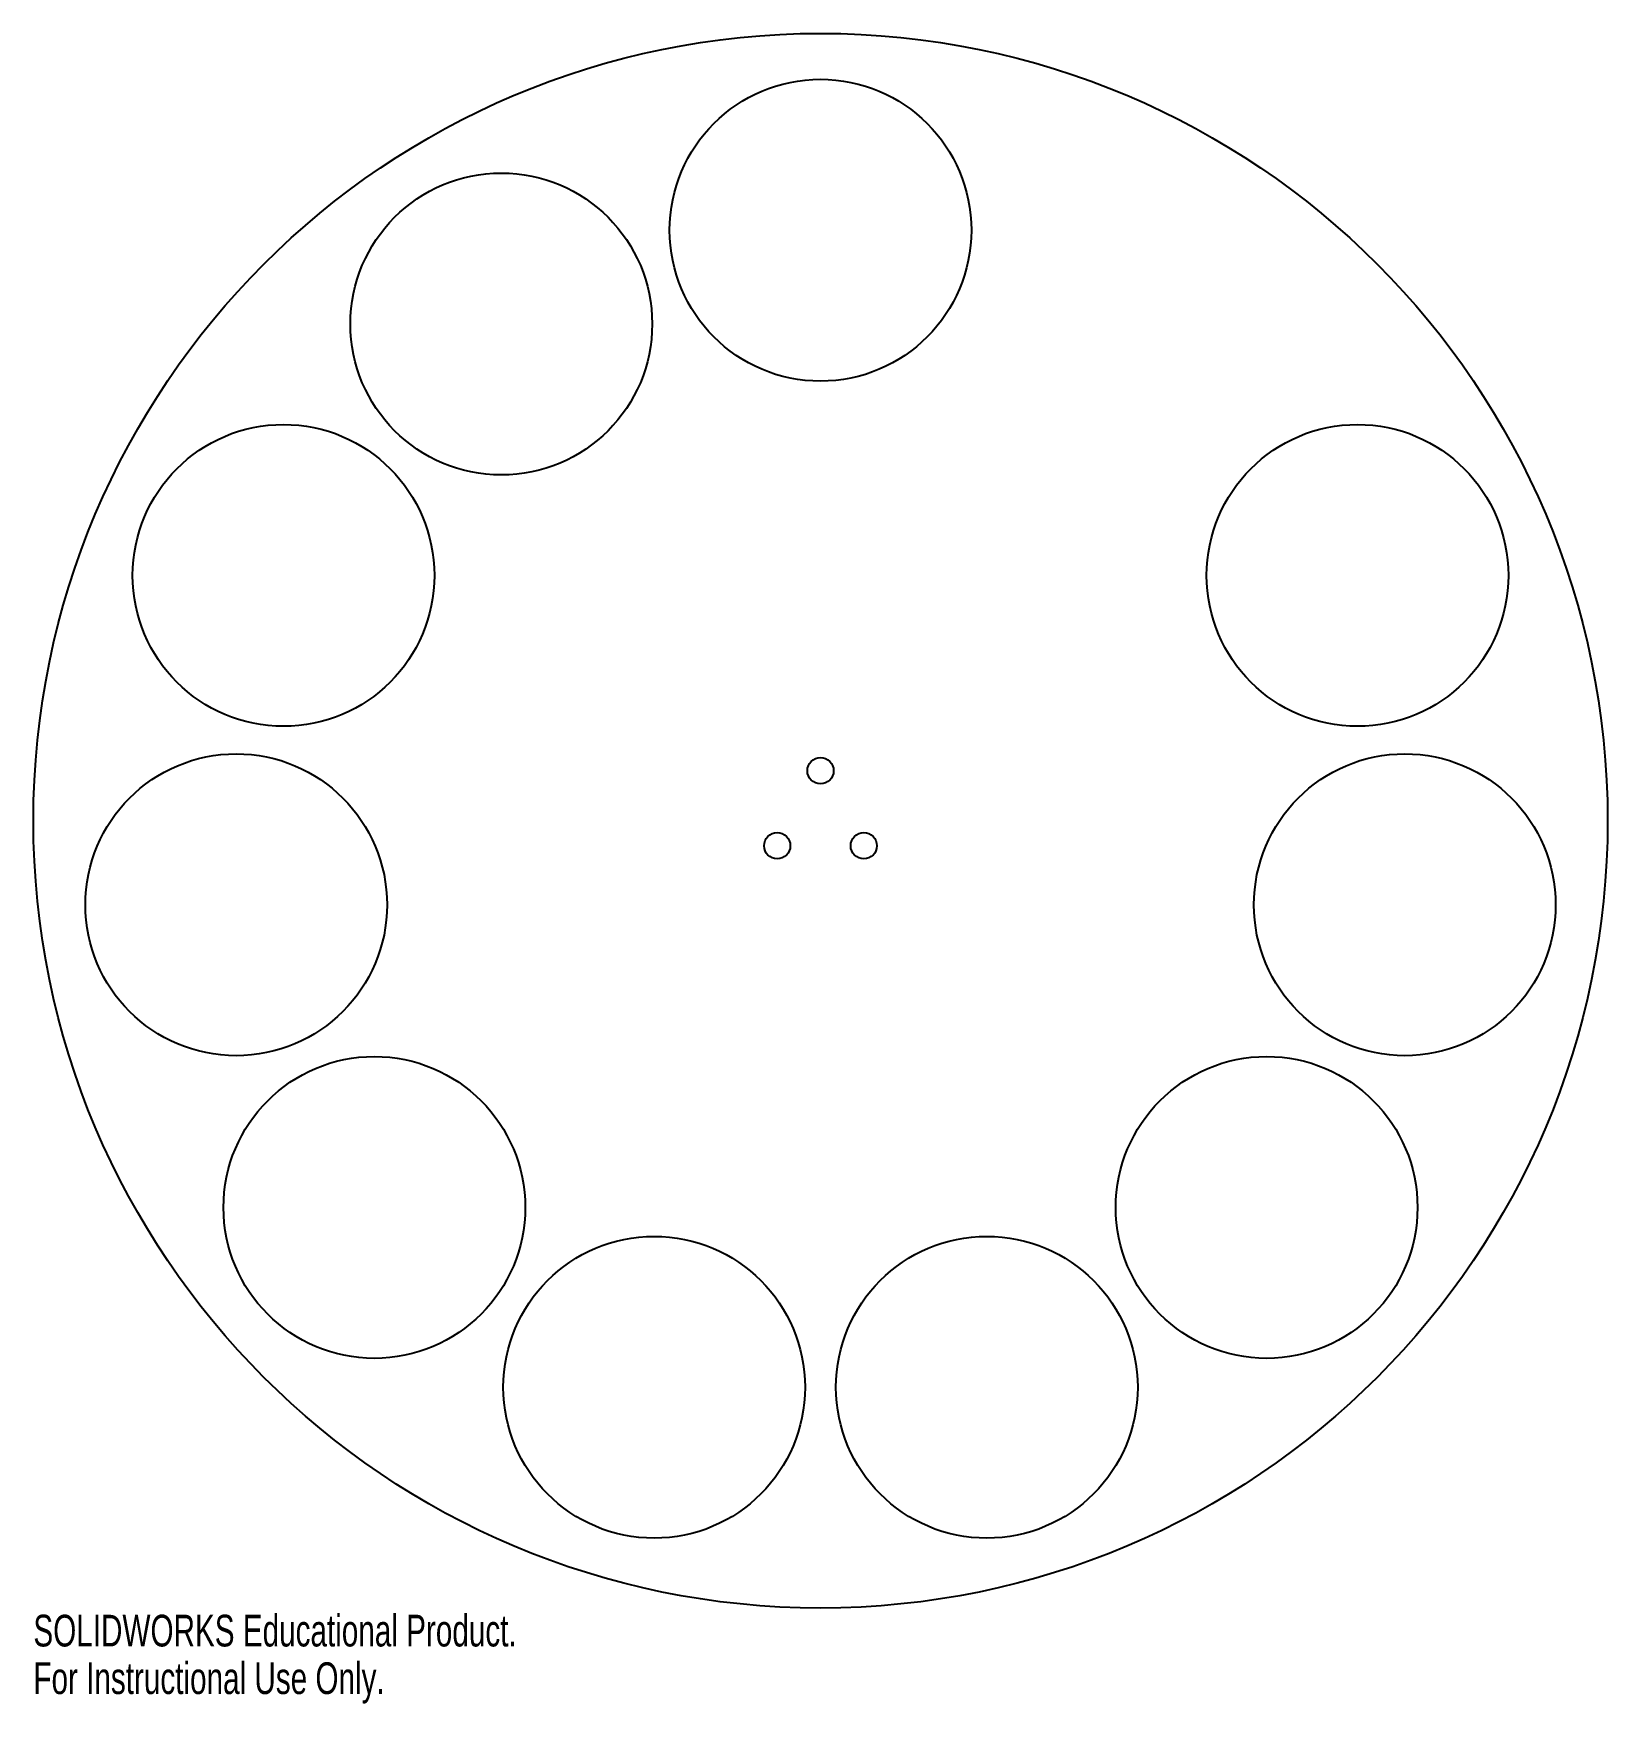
# Model space of a CAD drawing. Header units: millimetres. Extents: x -120 to 120, y -135 to 120.
import ezdxf

# ---------------------------------------------------------------- set-up
doc = ezdxf.new("R2010")
doc.units = ezdxf.units.MM
doc.styles.add('SLDTEXTSTYLE0', font='TXT', dxfattribs={"width": 0.7})

msp = doc.modelspace()

# ---------------------------------------------------------------- linework, layer by layer
at = {"color": 7, "linetype": 'Continuous', "lineweight": 25}
for centre, radius in [((0, 0), 120), ((0, 90), 23), ((-48.66, 75.71), 23), ((-81.87, 37.39), 23), ((81.87, 37.39), 23), ((-89.08, -12.81), 23), ((89.08, -12.81), 23), ((0, 7.62), 2), ((-6.6, -3.81), 2), ((6.6, -3.81), 2), ((-68.02, -58.94), 23), ((68.02, -58.94), 23), ((-25.36, -86.35), 23), ((25.36, -86.35), 23)]:
    msp.add_circle(centre, radius, dxfattribs=at)

# ---------------------------------------------------------------- texts
at = {"color": 7, "linetype": 'Continuous', "char_height": 4.8336, "attachment_point": 1, "style": 'SLDTEXTSTYLE0'}
for s, insert in [('SOLIDWORKS Educational Product.', (-120, -121.02)), ('For Instructional Use Only.', (-120, -128.27))]:
    msp.add_mtext(s, dxfattribs=dict(at, insert=insert))

doc.saveas('drawing.dxf')
